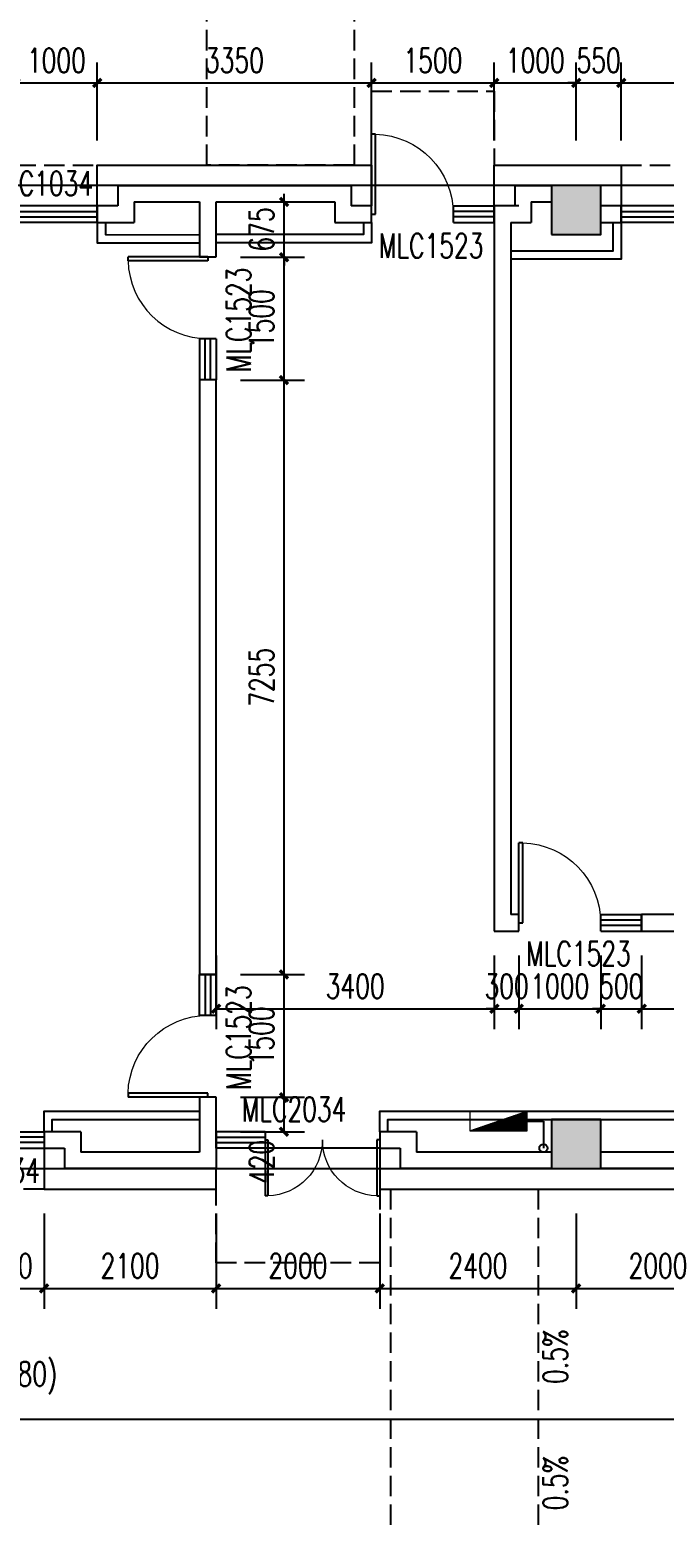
# Model space of a CAD drawing. Header units: inches. Extents: x -97096 to 280004, y -37912 to 97116.
# Drawn here: x -38175 to -30424, y 7696 to 25900 of the extents above; entities that cross this region are included whole.
import ezdxf

# ---------------------------------------------------------------- set-up
doc = ezdxf.new("R2010")
doc.units = ezdxf.units.IN
doc.header["$LTSCALE"] = 1000
doc.header["$MEASUREMENT"] = 0
doc.linetypes.add('DASH', pattern=[0.35, 0.25, -0.1])
for name, color, linetype in [('COLUMN', 2, 'Continuous'), ('DIM_SYMB', 3, 'Continuous'), ('PUB_DIM', 3, 'Continuous'), ('PUB_HATCH', 253, 'Continuous'), ('PUB_TEXT', 7, 'Continuous'), ('S-XP', 1, 'Continuous'), ('S-XP-LG', 32, 'Continuous'), ('SEE', 5, 'Continuous'), ('SLAB', 60, 'Continuous'), ('SURFACE', 6, 'Continuous'), ('SURFACE-INT', 62, 'Continuous'), ('WALL', 2, 'Continuous'), ('WINDOW', 4, 'Continuous'), ('WINDOW_TEXT', 7, 'Continuous')]:
    doc.layers.add(name, color=color, linetype=linetype)
doc.layers.add('S-XIAO', color=30, linetype='Continuous', lineweight=5)
doc.styles.add('_TCH_DIM', font='SIMPLEX', dxfattribs={"bigfont": 'GBCBIG'})
doc.styles.add('_TCH_DIM_T3', font='SIMPLEX', dxfattribs={"width": 0.705882, "bigfont": 'GBCBIG'})
doc.styles.add('_TCH_WINDOW', font='SIMPLEX', dxfattribs={"bigfont": 'GBCBIG'})
doc.dimstyles.new('_TCH_ARCH&&100', dxfattribs={"dimtxt": 297.5, "dimasz": 100, "dimexe": 250, "dimexo": 300, "dimgap": 126.25, "dimtad": 1, "dimdec": 0, "dimzin": 0, "dimdsep": 46, "dimtxsty": '_TCH_DIM_T3', "dimblk": 'ARCHTICK', "dimcen": 0.09, "dimclrt": 7, "dimazin": 2, "dimtfac": 1, "dimtdec": 0, "dimtix": 1, "dimtmove": 2, "dimatfit": 3, "dimfxl": 1, "dimtolj": 1, "dimtzin": 0, "dimarcsym": 0})

# ---------------------------------------------------------------- blocks, each defined once
blk = doc.blocks.new('xiao2')
at = {"layer": 'S-XIAO', "linetype": 'Continuous'}
h = blk.add_hatch(dxfattribs=at)
h.set_pattern_fill('ANSI31', color=256, scale=10, angle=152.1447, style=0)
h.set_pattern_definition([(44.999815, (55471.2533, 434076.4532), (-0.8838806224, 0.8838863305), [])])
h.paths.add_polyline_path([(-345224, 932668), (-344524, 932668), (-344524, 932908)])
blk.add_lwpolyline([(-345224, 932668), (-344524, 932668), (-344524, 932908), (-345224, 932908)], close=True, dxfattribs=at)
at = {"layer": 'S-XP'}
for p, q in [((-344524, 932788), (-344324, 932788)), ((-344324, 932788), (-344324, 932458, -1000))]:
    blk.add_line(p, q, dxfattribs=at)
at = {"layer": 'S-XP-LG'}
blk.add_circle((-344324, 932458, -1000), 50, dxfattribs=at)
blk = doc.blocks.new('_ArchTick')
at = {"color": 0, "linetype": 'ByBlock', "const_width": 0.4}
blk.add_lwpolyline([(-0.5, -0.5), (0.5, 0.5)], dxfattribs=at)
blk = doc.blocks.new('*D376')
at = {"layer": 'Defpoints', "color": 0, "transparency": 16777216}
for p in [(-31500, 11750), (-29500, 11750), (-29500, 10538)]:
    blk.add_point(p, dxfattribs=at)
at = {"layer": 'PUB_DIM', "color": 0, "lineweight": -2, "transparency": 16777216}
for p, q in [((-31500, 11450), (-31500, 10288)), ((-29500, 11450), (-29500, 10288)), ((-31500, 10538), (-29500, 10538))]:
    blk.add_line(p, q, dxfattribs=at)
at = {"layer": 'PUB_DIM', "color": 0, "lineweight": -2, "transparency": 16777216, "xscale": 100, "yscale": 100, "zscale": 100, "rotation": 180}
blk.add_blockref('_ArchTick', (-31500, 10538), dxfattribs=at)
at = {"layer": 'PUB_DIM', "color": 0, "lineweight": -2, "transparency": 16777216, "xscale": 100, "yscale": 100, "zscale": 100}
blk.add_blockref('_ArchTick', (-29500, 10538), dxfattribs=at)
at = {"layer": 'PUB_DIM', "color": 7, "transparency": 16777216, "insert": (-30500, 10813), "char_height": 297.5, "attachment_point": 5, "style": '_TCH_DIM_T3'}
blk.add_mtext('\\A1;2000', dxfattribs=at)
blk = doc.blocks.new('*D377')
at = {"layer": 'Defpoints', "color": 0, "transparency": 16777216}
for p in [(-33900, 11750), (-31500, 11750), (-31500, 10538)]:
    blk.add_point(p, dxfattribs=at)
at = {"layer": 'PUB_DIM', "color": 0, "lineweight": -2, "transparency": 16777216}
for p, q in [((-33900, 11450), (-33900, 10288)), ((-31500, 11450), (-31500, 10288)), ((-33900, 10538), (-31500, 10538))]:
    blk.add_line(p, q, dxfattribs=at)
at = {"layer": 'PUB_DIM', "color": 0, "lineweight": -2, "transparency": 16777216, "xscale": 100, "yscale": 100, "zscale": 100, "rotation": 180}
blk.add_blockref('_ArchTick', (-33900, 10538), dxfattribs=at)
at = {"layer": 'PUB_DIM', "color": 0, "lineweight": -2, "transparency": 16777216, "xscale": 100, "yscale": 100, "zscale": 100}
blk.add_blockref('_ArchTick', (-31500, 10538), dxfattribs=at)
at = {"layer": 'PUB_DIM', "color": 7, "transparency": 16777216, "insert": (-32700, 10813), "char_height": 297.5, "attachment_point": 5, "style": '_TCH_DIM_T3'}
blk.add_mtext('\\A1;2400', dxfattribs=at)
blk = doc.blocks.new('*D378')
at = {"layer": 'Defpoints', "color": 0, "transparency": 16777216}
for p in [(-35900, 11750), (-33900, 11750), (-33900, 10538)]:
    blk.add_point(p, dxfattribs=at)
at = {"layer": 'PUB_DIM', "color": 0, "lineweight": -2, "transparency": 16777216}
for p, q in [((-35900, 11450), (-35900, 10288)), ((-33900, 11450), (-33900, 10288)), ((-35900, 10538), (-33900, 10538))]:
    blk.add_line(p, q, dxfattribs=at)
at = {"layer": 'PUB_DIM', "color": 0, "lineweight": -2, "transparency": 16777216, "xscale": 100, "yscale": 100, "zscale": 100, "rotation": 180}
blk.add_blockref('_ArchTick', (-35900, 10538), dxfattribs=at)
at = {"layer": 'PUB_DIM', "color": 0, "lineweight": -2, "transparency": 16777216, "xscale": 100, "yscale": 100, "zscale": 100}
blk.add_blockref('_ArchTick', (-33900, 10538), dxfattribs=at)
at = {"layer": 'PUB_DIM', "color": 7, "transparency": 16777216, "insert": (-34900, 10813), "char_height": 297.5, "attachment_point": 5, "style": '_TCH_DIM_T3'}
blk.add_mtext('\\A1;2000', dxfattribs=at)
blk = doc.blocks.new('*D379')
at = {"layer": 'Defpoints', "color": 0, "transparency": 16777216}
for p in [(-38000, 11750), (-35900, 11750), (-35900, 10538)]:
    blk.add_point(p, dxfattribs=at)
at = {"layer": 'PUB_DIM', "color": 0, "lineweight": -2, "transparency": 16777216}
for p, q in [((-38000, 11450), (-38000, 10288)), ((-35900, 11450), (-35900, 10288)), ((-38000, 10538), (-35900, 10538))]:
    blk.add_line(p, q, dxfattribs=at)
at = {"layer": 'PUB_DIM', "color": 0, "lineweight": -2, "transparency": 16777216, "xscale": 100, "yscale": 100, "zscale": 100, "rotation": 180}
blk.add_blockref('_ArchTick', (-38000, 10538), dxfattribs=at)
at = {"layer": 'PUB_DIM', "color": 0, "lineweight": -2, "transparency": 16777216, "xscale": 100, "yscale": 100, "zscale": 100}
blk.add_blockref('_ArchTick', (-35900, 10538), dxfattribs=at)
at = {"layer": 'PUB_DIM', "color": 7, "transparency": 16777216, "insert": (-36950, 10813), "char_height": 297.5, "attachment_point": 5, "style": '_TCH_DIM_T3'}
blk.add_mtext('\\A1;2100', dxfattribs=at)
blk = doc.blocks.new('*D380')
at = {"layer": 'Defpoints', "color": 0, "transparency": 16777216}
for p in [(-39000, 11750), (-38000, 11750), (-38000, 10538)]:
    blk.add_point(p, dxfattribs=at)
at = {"layer": 'PUB_DIM', "color": 0, "lineweight": -2, "transparency": 16777216}
for p, q in [((-39000, 11450), (-39000, 10288)), ((-38000, 11450), (-38000, 10288)), ((-39000, 10538), (-38000, 10538))]:
    blk.add_line(p, q, dxfattribs=at)
at = {"layer": 'PUB_DIM', "color": 0, "lineweight": -2, "transparency": 16777216, "xscale": 100, "yscale": 100, "zscale": 100, "rotation": 180}
blk.add_blockref('_ArchTick', (-39000, 10538), dxfattribs=at)
at = {"layer": 'PUB_DIM', "color": 0, "lineweight": -2, "transparency": 16777216, "xscale": 100, "yscale": 100, "zscale": 100}
blk.add_blockref('_ArchTick', (-38000, 10538), dxfattribs=at)
at = {"layer": 'PUB_DIM', "color": 7, "transparency": 16777216, "insert": (-38500, 10813), "char_height": 297.5, "attachment_point": 5, "style": '_TCH_DIM_T3'}
blk.add_mtext('\\A1;1000', dxfattribs=at)
blk = doc.blocks.new('*D479')
at = {"layer": 'Defpoints', "color": 0, "transparency": 16777216}
for p in [(-37350, 25252), (-38350, 24250), (-37350, 24250)]:
    blk.add_point(p, dxfattribs=at)
at = {"layer": 'PUB_DIM', "color": 0, "lineweight": -2, "transparency": 16777216}
for p, q in [((-38350, 24550), (-38350, 25502)), ((-37350, 24550), (-37350, 25502)), ((-38350, 25252), (-37350, 25252))]:
    blk.add_line(p, q, dxfattribs=at)
at = {"layer": 'PUB_DIM', "color": 0, "lineweight": -2, "transparency": 16777216, "xscale": 100, "yscale": 100, "zscale": 100, "rotation": 180}
blk.add_blockref('_ArchTick', (-38350, 25252), dxfattribs=at)
at = {"layer": 'PUB_DIM', "color": 0, "lineweight": -2, "transparency": 16777216, "xscale": 100, "yscale": 100, "zscale": 100}
blk.add_blockref('_ArchTick', (-37350, 25252), dxfattribs=at)
at = {"layer": 'PUB_DIM', "color": 7, "transparency": 16777216, "insert": (-37850, 25527), "char_height": 297.5, "attachment_point": 5, "style": '_TCH_DIM_T3'}
blk.add_mtext('\\A1;1000', dxfattribs=at)
blk = doc.blocks.new('*D480')
at = {"layer": 'Defpoints', "color": 0, "transparency": 16777216}
for p in [(-34000, 25252), (-37350, 24250), (-34000, 24250)]:
    blk.add_point(p, dxfattribs=at)
at = {"layer": 'PUB_DIM', "color": 0, "lineweight": -2, "transparency": 16777216}
for p, q in [((-37350, 24550), (-37350, 25502)), ((-34000, 24550), (-34000, 25502)), ((-37350, 25252), (-34000, 25252))]:
    blk.add_line(p, q, dxfattribs=at)
at = {"layer": 'PUB_DIM', "color": 0, "lineweight": -2, "transparency": 16777216, "xscale": 100, "yscale": 100, "zscale": 100, "rotation": 180}
blk.add_blockref('_ArchTick', (-37350, 25252), dxfattribs=at)
at = {"layer": 'PUB_DIM', "color": 0, "lineweight": -2, "transparency": 16777216, "xscale": 100, "yscale": 100, "zscale": 100}
blk.add_blockref('_ArchTick', (-34000, 25252), dxfattribs=at)
at = {"layer": 'PUB_DIM', "color": 7, "transparency": 16777216, "insert": (-35675, 25527), "char_height": 297.5, "attachment_point": 5, "style": '_TCH_DIM_T3'}
blk.add_mtext('\\A1;3350', dxfattribs=at)
blk = doc.blocks.new('*D481')
at = {"layer": 'Defpoints', "color": 0, "transparency": 16777216}
for p in [(-32500, 25252), (-34000, 24250), (-32500, 24250)]:
    blk.add_point(p, dxfattribs=at)
at = {"layer": 'PUB_DIM', "color": 0, "lineweight": -2, "transparency": 16777216}
for p, q in [((-34000, 24550), (-34000, 25502)), ((-32500, 24550), (-32500, 25502)), ((-34000, 25252), (-32500, 25252))]:
    blk.add_line(p, q, dxfattribs=at)
at = {"layer": 'PUB_DIM', "color": 0, "lineweight": -2, "transparency": 16777216, "xscale": 100, "yscale": 100, "zscale": 100, "rotation": 180}
blk.add_blockref('_ArchTick', (-34000, 25252), dxfattribs=at)
at = {"layer": 'PUB_DIM', "color": 0, "lineweight": -2, "transparency": 16777216, "xscale": 100, "yscale": 100, "zscale": 100}
blk.add_blockref('_ArchTick', (-32500, 25252), dxfattribs=at)
at = {"layer": 'PUB_DIM', "color": 7, "transparency": 16777216, "insert": (-33250, 25527), "char_height": 297.5, "attachment_point": 5, "style": '_TCH_DIM_T3'}
blk.add_mtext('\\A1;1500', dxfattribs=at)
blk = doc.blocks.new('*D482')
at = {"layer": 'Defpoints', "color": 0, "transparency": 16777216}
for p in [(-31500, 25252), (-32500, 24250), (-31500, 24250)]:
    blk.add_point(p, dxfattribs=at)
at = {"layer": 'PUB_DIM', "color": 0, "lineweight": -2, "transparency": 16777216}
for p, q in [((-32500, 24550), (-32500, 25502)), ((-31500, 24550), (-31500, 25502)), ((-32500, 25252), (-31500, 25252))]:
    blk.add_line(p, q, dxfattribs=at)
at = {"layer": 'PUB_DIM', "color": 0, "lineweight": -2, "transparency": 16777216, "xscale": 100, "yscale": 100, "zscale": 100, "rotation": 180}
blk.add_blockref('_ArchTick', (-32500, 25252), dxfattribs=at)
at = {"layer": 'PUB_DIM', "color": 0, "lineweight": -2, "transparency": 16777216, "xscale": 100, "yscale": 100, "zscale": 100}
blk.add_blockref('_ArchTick', (-31500, 25252), dxfattribs=at)
at = {"layer": 'PUB_DIM', "color": 7, "transparency": 16777216, "insert": (-32000, 25527), "char_height": 297.5, "attachment_point": 5, "style": '_TCH_DIM_T3'}
blk.add_mtext('\\A1;1000', dxfattribs=at)
blk = doc.blocks.new('*D483')
at = {"layer": 'Defpoints', "color": 0, "transparency": 16777216}
for p in [(-30950, 25252), (-31500, 24250), (-30950, 24250)]:
    blk.add_point(p, dxfattribs=at)
at = {"layer": 'PUB_DIM', "color": 0, "lineweight": -2, "transparency": 16777216}
for p, q in [((-31500, 24550), (-31500, 25502)), ((-30950, 24550), (-30950, 25502)), ((-31500, 25252), (-31600, 25252)), ((-31500, 25252), (-30950, 25252)), ((-30950, 25252), (-30850, 25252))]:
    blk.add_line(p, q, dxfattribs=at)
at = {"layer": 'PUB_DIM', "color": 0, "lineweight": -2, "transparency": 16777216, "xscale": 100, "yscale": 100, "zscale": 100}
blk.add_blockref('_ArchTick', (-31500, 25252), dxfattribs=at)
at = {"layer": 'PUB_DIM', "color": 0, "lineweight": -2, "transparency": 16777216, "xscale": 100, "yscale": 100, "zscale": 100, "rotation": 180}
blk.add_blockref('_ArchTick', (-30950, 25252), dxfattribs=at)
at = {"layer": 'PUB_DIM', "color": 7, "transparency": 16777216, "insert": (-31225, 25527), "char_height": 297.5, "attachment_point": 5, "style": '_TCH_DIM_T3'}
blk.add_mtext('\\A1;550', dxfattribs=at)
blk = doc.blocks.new('*D484')
at = {"layer": 'Defpoints', "color": 0, "transparency": 16777216}
for p in [(-27950, 25252), (-30950, 24250), (-27950, 24250)]:
    blk.add_point(p, dxfattribs=at)
at = {"layer": 'PUB_DIM', "color": 0, "lineweight": -2, "transparency": 16777216}
for p, q in [((-30950, 24550), (-30950, 25502)), ((-27950, 24550), (-27950, 25502)), ((-30950, 25252), (-27950, 25252))]:
    blk.add_line(p, q, dxfattribs=at)
at = {"layer": 'PUB_DIM', "color": 0, "lineweight": -2, "transparency": 16777216, "xscale": 100, "yscale": 100, "zscale": 100, "rotation": 180}
blk.add_blockref('_ArchTick', (-30950, 25252), dxfattribs=at)
at = {"layer": 'PUB_DIM', "color": 0, "lineweight": -2, "transparency": 16777216, "xscale": 100, "yscale": 100, "zscale": 100}
blk.add_blockref('_ArchTick', (-27950, 25252), dxfattribs=at)
at = {"layer": 'PUB_DIM', "color": 7, "transparency": 16777216, "insert": (-29450, 25527), "char_height": 297.5, "attachment_point": 5, "style": '_TCH_DIM_T3'}
blk.add_mtext('\\A1;3000', dxfattribs=at)
blk = doc.blocks.new('*D490')
at = {"layer": 'Defpoints', "color": 0, "transparency": 16777216}
for p in [(-35900, 12870), (-35069, 12870), (-35900, 12450)]:
    blk.add_point(p, dxfattribs=at)
at = {"layer": 'PUB_DIM', "color": 0, "lineweight": -2, "transparency": 16777216}
for p, q in [((-35600, 12870), (-34819, 12870)), ((-35069, 12450), (-35069, 12870)), ((-35600, 12450), (-34819, 12450))]:
    blk.add_line(p, q, dxfattribs=at)
at = {"layer": 'PUB_DIM', "color": 0, "lineweight": -2, "transparency": 16777216, "xscale": 100, "yscale": 100, "zscale": 100}
for p, rotation in [((-35069, 12870), 90), ((-35069, 12450), 270)]:
    blk.add_blockref('_ArchTick', p, dxfattribs=dict(at, rotation=rotation))
at = {"layer": 'PUB_DIM', "color": 7, "transparency": 16777216, "insert": (-35344, 12080), "char_height": 297.5, "attachment_point": 5, "rotation": 90, "style": '_TCH_DIM_T3'}
blk.add_mtext('\\A1;420', dxfattribs=at)
blk = doc.blocks.new('*D491')
at = {"layer": 'Defpoints', "color": 0, "transparency": 16777216}
for p in [(-35900, 14370), (-35069, 14370), (-35900, 12870)]:
    blk.add_point(p, dxfattribs=at)
at = {"layer": 'PUB_DIM', "color": 0, "lineweight": -2, "transparency": 16777216}
for p, q in [((-35600, 14370), (-34819, 14370)), ((-35069, 12870), (-35069, 14370)), ((-35600, 12870), (-34819, 12870))]:
    blk.add_line(p, q, dxfattribs=at)
at = {"layer": 'PUB_DIM', "color": 0, "lineweight": -2, "transparency": 16777216, "xscale": 100, "yscale": 100, "zscale": 100}
for p, rotation in [((-35069, 14370), 90), ((-35069, 12870), 270)]:
    blk.add_blockref('_ArchTick', p, dxfattribs=dict(at, rotation=rotation))
at = {"layer": 'PUB_DIM', "color": 7, "transparency": 16777216, "insert": (-35344, 13620), "char_height": 297.5, "attachment_point": 5, "rotation": 90, "style": '_TCH_DIM_T3'}
blk.add_mtext('\\A1;1500', dxfattribs=at)
blk = doc.blocks.new('*D492')
at = {"layer": 'Defpoints', "color": 0, "transparency": 16777216}
for p in [(-35900, 21625), (-35069, 21625), (-35900, 14370)]:
    blk.add_point(p, dxfattribs=at)
at = {"layer": 'PUB_DIM', "color": 0, "lineweight": -2, "transparency": 16777216}
for p, q in [((-35600, 21625), (-34819, 21625)), ((-35069, 14370), (-35069, 21625)), ((-35600, 14370), (-34819, 14370))]:
    blk.add_line(p, q, dxfattribs=at)
at = {"layer": 'PUB_DIM', "color": 0, "lineweight": -2, "transparency": 16777216, "xscale": 100, "yscale": 100, "zscale": 100}
for p, rotation in [((-35069, 21625), 90), ((-35069, 14370), 270)]:
    blk.add_blockref('_ArchTick', p, dxfattribs=dict(at, rotation=rotation))
at = {"layer": 'PUB_DIM', "color": 7, "transparency": 16777216, "insert": (-35344, 17997), "char_height": 297.5, "attachment_point": 5, "rotation": 90, "style": '_TCH_DIM_T3'}
blk.add_mtext('\\A1;7255', dxfattribs=at)
blk = doc.blocks.new('*D493')
at = {"layer": 'Defpoints', "color": 0, "transparency": 16777216}
for p in [(-35900, 23125), (-35069, 23125), (-35900, 21625)]:
    blk.add_point(p, dxfattribs=at)
at = {"layer": 'PUB_DIM', "color": 0, "lineweight": -2, "transparency": 16777216}
for p, q in [((-35600, 23125), (-34819, 23125)), ((-35069, 21625), (-35069, 23125)), ((-35600, 21625), (-34819, 21625))]:
    blk.add_line(p, q, dxfattribs=at)
at = {"layer": 'PUB_DIM', "color": 0, "lineweight": -2, "transparency": 16777216, "xscale": 100, "yscale": 100, "zscale": 100}
for p, rotation in [((-35069, 23125), 90), ((-35069, 21625), 270)]:
    blk.add_blockref('_ArchTick', p, dxfattribs=dict(at, rotation=rotation))
at = {"layer": 'PUB_DIM', "color": 7, "transparency": 16777216, "insert": (-35344, 22375), "char_height": 297.5, "attachment_point": 5, "rotation": 90, "style": '_TCH_DIM_T3'}
blk.add_mtext('\\A1;1500', dxfattribs=at)
blk = doc.blocks.new('*D494')
at = {"layer": 'Defpoints', "color": 0, "transparency": 16777216}
for p in [(-35900, 23800), (-35069, 23800), (-35900, 23125)]:
    blk.add_point(p, dxfattribs=at)
at = {"layer": 'PUB_DIM', "color": 0, "lineweight": -2, "transparency": 16777216}
for p, q in [((-35069, 23800), (-35069, 23900)), ((-35600, 23800), (-34819, 23800)), ((-35069, 23125), (-35069, 23800)), ((-35600, 23125), (-34819, 23125)), ((-35069, 23125), (-35069, 23025))]:
    blk.add_line(p, q, dxfattribs=at)
at = {"layer": 'PUB_DIM', "color": 0, "lineweight": -2, "transparency": 16777216, "xscale": 100, "yscale": 100, "zscale": 100}
for p, rotation in [((-35069, 23800), 270), ((-35069, 23125), 90)]:
    blk.add_blockref('_ArchTick', p, dxfattribs=dict(at, rotation=rotation))
at = {"layer": 'PUB_DIM', "color": 7, "transparency": 16777216, "insert": (-35344, 23463), "char_height": 297.5, "attachment_point": 5, "rotation": 90, "style": '_TCH_DIM_T3'}
blk.add_mtext('\\A1;675', dxfattribs=at)
blk = doc.blocks.new('*D495')
at = {"layer": 'Defpoints', "color": 0, "transparency": 16777216}
for p in [(-35900, 14900), (-32500, 14900), (-32500, 13951)]:
    blk.add_point(p, dxfattribs=at)
at = {"layer": 'PUB_DIM', "color": 0, "lineweight": -2, "transparency": 16777216}
for p, q in [((-35900, 14600), (-35900, 13701)), ((-32500, 14600), (-32500, 13701)), ((-35900, 13951), (-32500, 13951))]:
    blk.add_line(p, q, dxfattribs=at)
at = {"layer": 'PUB_DIM', "color": 0, "lineweight": -2, "transparency": 16777216, "xscale": 100, "yscale": 100, "zscale": 100, "rotation": 180}
blk.add_blockref('_ArchTick', (-35900, 13951), dxfattribs=at)
at = {"layer": 'PUB_DIM', "color": 0, "lineweight": -2, "transparency": 16777216, "xscale": 100, "yscale": 100, "zscale": 100}
blk.add_blockref('_ArchTick', (-32500, 13951), dxfattribs=at)
at = {"layer": 'PUB_DIM', "color": 7, "transparency": 16777216, "insert": (-34200, 14226), "char_height": 297.5, "attachment_point": 5, "style": '_TCH_DIM_T3'}
blk.add_mtext('\\A1;3400', dxfattribs=at)
blk = doc.blocks.new('*D496')
at = {"layer": 'Defpoints', "color": 0, "transparency": 16777216}
for p in [(-32500, 14900), (-32200, 14900), (-32200, 13951)]:
    blk.add_point(p, dxfattribs=at)
at = {"layer": 'PUB_DIM', "color": 0, "lineweight": -2, "transparency": 16777216}
for p, q in [((-32500, 14600), (-32500, 13701)), ((-32200, 14600), (-32200, 13701)), ((-32500, 13951), (-32600, 13951)), ((-32500, 13951), (-32200, 13951)), ((-32200, 13951), (-32100, 13951))]:
    blk.add_line(p, q, dxfattribs=at)
at = {"layer": 'PUB_DIM', "color": 0, "lineweight": -2, "transparency": 16777216, "xscale": 100, "yscale": 100, "zscale": 100}
blk.add_blockref('_ArchTick', (-32500, 13951), dxfattribs=at)
at = {"layer": 'PUB_DIM', "color": 0, "lineweight": -2, "transparency": 16777216, "xscale": 100, "yscale": 100, "zscale": 100, "rotation": 180}
blk.add_blockref('_ArchTick', (-32200, 13951), dxfattribs=at)
at = {"layer": 'PUB_DIM', "color": 7, "transparency": 16777216, "insert": (-32350, 14226), "char_height": 297.5, "attachment_point": 5, "style": '_TCH_DIM_T3'}
blk.add_mtext('\\A1;300', dxfattribs=at)
blk = doc.blocks.new('*D497')
at = {"layer": 'Defpoints', "color": 0, "transparency": 16777216}
for p in [(-32200, 14900), (-31200, 14900), (-31200, 13951)]:
    blk.add_point(p, dxfattribs=at)
at = {"layer": 'PUB_DIM', "color": 0, "lineweight": -2, "transparency": 16777216}
for p, q in [((-32200, 14600), (-32200, 13701)), ((-31200, 14600), (-31200, 13701)), ((-32200, 13951), (-31200, 13951))]:
    blk.add_line(p, q, dxfattribs=at)
at = {"layer": 'PUB_DIM', "color": 0, "lineweight": -2, "transparency": 16777216, "xscale": 100, "yscale": 100, "zscale": 100, "rotation": 180}
blk.add_blockref('_ArchTick', (-32200, 13951), dxfattribs=at)
at = {"layer": 'PUB_DIM', "color": 0, "lineweight": -2, "transparency": 16777216, "xscale": 100, "yscale": 100, "zscale": 100}
blk.add_blockref('_ArchTick', (-31200, 13951), dxfattribs=at)
at = {"layer": 'PUB_DIM', "color": 7, "transparency": 16777216, "insert": (-31700, 14226), "char_height": 297.5, "attachment_point": 5, "style": '_TCH_DIM_T3'}
blk.add_mtext('\\A1;1000', dxfattribs=at)
blk = doc.blocks.new('*D498')
at = {"layer": 'Defpoints', "color": 0, "transparency": 16777216}
for p in [(-31200, 14900), (-30700, 14900), (-30700, 13951)]:
    blk.add_point(p, dxfattribs=at)
at = {"layer": 'PUB_DIM', "color": 0, "lineweight": -2, "transparency": 16777216}
for p, q in [((-31200, 14600), (-31200, 13701)), ((-30700, 14600), (-30700, 13701)), ((-31200, 13951), (-31300, 13951)), ((-31200, 13951), (-30700, 13951)), ((-30700, 13951), (-30600, 13951))]:
    blk.add_line(p, q, dxfattribs=at)
at = {"layer": 'PUB_DIM', "color": 0, "lineweight": -2, "transparency": 16777216, "xscale": 100, "yscale": 100, "zscale": 100}
blk.add_blockref('_ArchTick', (-31200, 13951), dxfattribs=at)
at = {"layer": 'PUB_DIM', "color": 0, "lineweight": -2, "transparency": 16777216, "xscale": 100, "yscale": 100, "zscale": 100, "rotation": 180}
blk.add_blockref('_ArchTick', (-30700, 13951), dxfattribs=at)
at = {"layer": 'PUB_DIM', "color": 7, "transparency": 16777216, "insert": (-30950, 14226), "char_height": 297.5, "attachment_point": 5, "style": '_TCH_DIM_T3'}
blk.add_mtext('\\A1;500', dxfattribs=at)
blk = doc.blocks.new('*D499')
at = {"layer": 'Defpoints', "color": 0, "transparency": 16777216}
for p in [(-30700, 14900), (-22600, 14900), (-22600, 13951)]:
    blk.add_point(p, dxfattribs=at)
at = {"layer": 'PUB_DIM', "color": 0, "lineweight": -2, "transparency": 16777216}
for p, q in [((-30700, 14600), (-30700, 13701)), ((-22600, 14600), (-22600, 13701)), ((-30700, 13951), (-22600, 13951))]:
    blk.add_line(p, q, dxfattribs=at)
at = {"layer": 'PUB_DIM', "color": 0, "lineweight": -2, "transparency": 16777216, "xscale": 100, "yscale": 100, "zscale": 100, "rotation": 180}
blk.add_blockref('_ArchTick', (-30700, 13951), dxfattribs=at)
at = {"layer": 'PUB_DIM', "color": 0, "lineweight": -2, "transparency": 16777216, "xscale": 100, "yscale": 100, "zscale": 100}
blk.add_blockref('_ArchTick', (-22600, 13951), dxfattribs=at)
at = {"layer": 'PUB_DIM', "color": 7, "transparency": 16777216, "insert": (-26650, 14226), "char_height": 297.5, "attachment_point": 5, "style": '_TCH_DIM_T3'}
blk.add_mtext('\\A1;8100', dxfattribs=at)
blk = doc.blocks.new('$TCHSYS$WIN2D')
for p, q in [((-0.5, 0.5), (0.5, 0.5)), ((-0.5, 0.5), (-0.5, -0.5)), ((0.5, 0.5), (0.5, -0.5)), ((0.5, 0.1667), (-0.5, 0.1667)), ((0.5, -0.1667), (-0.5, -0.1667)), ((-0.5, -0.5), (0.5, -0.5))]:
    blk.add_line(p, q)
blk = doc.blocks.new('$DorLib2D$00000001')
for p, q in [((0.45, 0.975), (0.5, 0.975)), ((0.45, 0), (0.45, 0.975)), ((0.5, 0), (0.5, 0.975)), ((0.5, 0), (0.45, 0))]:
    blk.add_line(p, q)
at = {"lineweight": 13}
blk.add_arc((0.475, 0), 0.975, 91.4693, 180, dxfattribs=at)
blk = doc.blocks.new('_FZH')
blk.add_lwpolyline([(-0.5, -0.5), (0.5, -0.5), (0.5, 0.5), (-0.5, 0.5)], close=True)
at = {"layer": 'PUB_HATCH'}
blk.add_solid([(-0.5, -0.5), (0.5, -0.5), (-0.5, 0.5), (0.5, 0.5)], dxfattribs=at)
blk = doc.blocks.new('$DorLib2D$00000002')
for p, q in [((-0.5, 0), (-0.5, 0.4875)), ((-0.475, 0.4875), (-0.5, 0.4875)), ((-0.475, 0), (-0.475, 0.4875)), ((0.475, 0), (0.475, 0.4875)), ((0.475, 0.4875), (0.5, 0.4875)), ((0.5, 0), (0.5, 0.4875)), ((-0.5, 0), (-0.475, 0)), ((0.5, 0), (0.475, 0))]:
    blk.add_line(p, q)
at = {"lineweight": 13}
for centre, start, end in [((-0.4875, 0), 0, 88.53072), ((0.4875, 0), 91.46928, 180)]:
    blk.add_arc(centre, 0.4875, start, end, dxfattribs=at)

msp = doc.modelspace()

# ---------------------------------------------------------------- linework, layer by layer
at = {"layer": 'DIM_SYMB'}
msp.add_line((-40500, 8939.9), (-16750, 8939.9), dxfattribs=at)
for points in [[(-34904.3, 25457.7, 0, 0, 0), (-34904.3, 26700, 80, 0, 0), (-34904.3, 27000, 0, 0, 0)], [(-31500, 10482.3, 0, 0, 0), (-31500, 9240, 80, 0, 0), (-31500, 8940, 0, 0, 0)], [(-31500, 7397.7, 0, 0, 0), (-31500, 8640, 80, 0, 0), (-31500, 8940, 0, 0, 0)]]:
    msp.add_lwpolyline(points, format="xyseb", dxfattribs=at)
at = {"layer": 'SEE', "linetype": 'DASH'}
for p, q in [((-38350, 24250), (-37350, 24250)), ((-30950, 24250), (-27950, 24250)), ((-38000, 11750), (-39000, 11750))]:
    msp.add_line(p, q, dxfattribs=at)
for points in [[(-36013.8, 29749.9), (-34213.8, 29749.9), (-34213.8, 24249.9), (-36013.8, 24249.9)], [(-33763.6, 11750), (-31963.6, 11750), (-31963.6, 6250), (-33763.6, 6250)]]:
    msp.add_lwpolyline(points, close=True, dxfattribs=at)
for points in [[(-34000, 24250), (-34000, 25150), (-32500, 25150), (-32500, 24250)], [(-33900, 11750), (-33900, 10850), (-35900, 10850), (-35900, 11750)]]:
    msp.add_lwpolyline(points, dxfattribs=at)
at = {"layer": 'SLAB'}
msp.add_lwpolyline([(-16750, 30000), (-16750, 24000), (-47200, 24000), (-47200, 12000), (-16750, 12000.1), (-16750, 6000), (-41200, 6000), (-41200, -5856.5), (-40402.5, -9843.9), (-21183.1, -6000), (-9380, -6000), (-9380, 40), (-7030.7, 40), (-6722.7, -1500), (6722.7, -1500)], dxfattribs=at)
at = {"layer": 'SURFACE'}
for points in [[(-37350, 23750), (-37350, 24250), (-34000, 24250), (-34000, 23750)], [(-32500, 23750), (-32500, 24250), (-30950, 24250), (-30950, 23550)], [(-38000, 12250), (-38000, 11750), (-35900, 11750), (-35900, 12000)], [(-33900, 12250), (-33900, 11750), (-29500, 11750), (-29500, 12250)]]:
    msp.add_lwpolyline(points, dxfattribs=at)
at = {"layer": 'SURFACE-INT'}
for points in [[(-37350, 23550.1), (-37350, 23300), (-36100, 23299.9)], [(-37250, 23550.1), (-37250, 23400), (-36100, 23399.9)], [(-34000, 23550), (-34000, 23300), (-35900, 23300)], [(-34100, 23550), (-34100, 23400), (-35900, 23400)], [(-30950, 23550), (-30950, 23100), (-32300, 23100)], [(-31050, 23550), (-31050, 23200), (-32300, 23200)], [(-38000, 12450), (-38000, 12700), (-36100, 12700)], [(-37900, 12450), (-37900, 12600), (-36100, 12600)], [(-33900, 12449.9), (-33900, 12699.9), (-29500, 12699.9), (-29500, 12450)], [(-33800, 12449.9), (-33800, 12599.9), (-29600, 12599.9), (-29600, 12450)]]:
    msp.add_lwpolyline(points, dxfattribs=at)
at = {"layer": 'WALL'}
for p, q in [((-37100, 24000), (-37100, 23750)), ((-37100, 24000), (-36000, 24000)), ((-36000, 24000), (-34250, 24000)), ((-34250, 24000), (-34250, 23750)), ((-32250, 24000), (-32250, 23750)), ((-32250, 24000), (-31800, 24000)), ((-37100, 23750), (-37350, 23750)), ((-37350, 23750), (-37350, 23550)), ((-36900, 23800), (-36900, 23550)), ((-36900, 23800), (-36100, 23800)), ((-36100, 23800), (-36100, 23130)), ((-35900, 23130), (-35900, 23800)), ((-35900, 23800), (-34450, 23800)), ((-34450, 23800), (-34450, 23550)), ((-34000, 23750), (-34250, 23750)), ((-34000, 23550), (-34000, 23750)), ((-32200, 23750), (-32500, 23750)), ((-32500, 23750), (-32500, 23550)), ((-32200, 23750), (-32250, 23750)), ((-32050, 23800), (-32050, 23550)), ((-32050, 23800), (-31800, 23800)), ((-30950, 23750), (-31200, 23750)), ((-30950, 23550), (-30950, 23750)), ((-37350, 23550), (-36900, 23550)), ((-34450, 23550), (-34000, 23550)), ((-32500, 23550), (-32500, 14900)), ((-32300, 23550), (-32300, 15100)), ((-32300, 23550), (-32050, 23550)), ((-31200, 23550), (-30950, 23550)), ((-36100, 23130), (-35900, 23130)), ((-36100, 21630), (-36100, 14370)), ((-35900, 21630), (-36100, 21630)), ((-35900, 14370), (-35900, 21630)), ((-32200, 15100), (-32300, 15100)), ((-32200, 14900), (-32200, 15100)), ((-22600, 15100), (-30700, 15100)), ((-30700, 15100), (-30700, 14900)), ((-32500, 14900), (-32200, 14900)), ((-30700, 14900), (-22600, 14900)), ((-36100, 14370), (-35900, 14370)), ((-35900, 12870), (-36100, 12870)), ((-36100, 12870), (-36100, 12250)), ((-35900, 12450), (-35900, 12870)), ((-37550, 12450), (-38000, 12450)), ((-38000, 12450), (-38000, 12250)), ((-37550, 12450), (-37550, 12200)), ((-35900, 12250), (-35900, 12450)), ((-35900, 12450), (-35900, 12450)), ((-33450, 12450), (-33900, 12450)), ((-33900, 12450), (-33900, 12250)), ((-33450, 12450), (-33450, 12200)), ((-38000, 12250), (-37750, 12250)), ((-37750, 12250), (-37750, 12000)), ((-36100, 12200), (-37550, 12200)), ((-36100, 12250), (-36100, 12200)), ((-35900, 12250), (-35900, 12250)), ((-35900, 12250), (-35900, 12000)), ((-33900, 12250), (-33650, 12250)), ((-33650, 12250), (-33650, 12000)), ((-31800, 12200), (-33450, 12200)), ((-29950, 12200), (-31200, 12200)), ((-35900, 12000), (-37750, 12000)), ((-31800, 12000), (-33650, 12000)), ((-29750, 12000), (-31200, 12000))]:
    msp.add_line(p, q, dxfattribs=at)
at = {"layer": 'WINDOW'}
msp.add_line((-33900, 12250), (-35300, 12250), dxfattribs=at)

# ---------------------------------------------------------------- block references
at = {"rotation": 0.0001850067465493368}
msp.add_blockref('xiao2', (312427.1, -920207.2), dxfattribs=at)
at = {"layer": 'COLUMN', "xscale": 600, "yscale": 600, "zscale": 600}
for p in [(-31500, 23700), (-31500, 12300)]:
    msp.add_blockref('_FZH', p, dxfattribs=at)
at = {"layer": 'WINDOW'}
for name, p, xscale, yscale, zscale in [('$DorLib2D$00000001', (-33500, 23650), -1000, 1000, -1000), ('$TCHSYS$WIN2D', (-32750, 23650), 500, -200, 500)]:
    msp.add_blockref(name, p, dxfattribs=dict(at, xscale=xscale, yscale=yscale, zscale=zscale))
ref = msp.add_blockref('$TCHSYS$WIN2D', (-37850, 23650), dxfattribs=dict(at, xscale=-1000, yscale=-200, zscale=-1000))
ref.add_attrib('A', 'C1034', (-38310, 23876.2), dxfattribs={"layer": 'WINDOW_TEXT', "height": 297.5, "style": '_TCH_WINDOW', "width": 0.705882})
ref = msp.add_blockref('$TCHSYS$WIN2D', (-29450, 23650), dxfattribs=dict(at, xscale=-3000, yscale=-200, zscale=-3000))
ref.add_attrib('A', 'C3034', (-29930, 23876.2), dxfattribs={"layer": 'WINDOW_TEXT', "height": 297.5, "style": '_TCH_WINDOW', "width": 0.705882})
for name, p, xscale, yscale, zscale, rotation in [('$DorLib2D$00000001', (-36000, 22630), -1000, -1000, -1000, 270), ('$TCHSYS$WIN2D', (-36000, 21880), 500, 200, 500, 270), ('$DorLib2D$00000001', (-31700, 15000), 1000, -1000, 1000, 179.9999999999999), ('$TCHSYS$WIN2D', (-30950, 15000), -500, 200, -500, 179.9999999999999), ('$TCHSYS$WIN2D', (-36000, 14120), -500, 200, -500, 270), ('$DorLib2D$00000001', (-36000, 13370), 1000, -1000, 1000, 270), ('$TCHSYS$WIN2D', (-35600, 12350), 600, -200, 600, 180), ('$DorLib2D$00000002', (-34600, 12350), -1400, 1400, -1400, 180)]:
    msp.add_blockref(name, p, dxfattribs=dict(at, xscale=xscale, yscale=yscale, zscale=zscale, rotation=rotation))
ref = msp.add_blockref('$TCHSYS$WIN2D', (-38500, 12350), dxfattribs=dict(at, xscale=-1000, yscale=-200, zscale=-1000, rotation=180))
ref.add_attrib('A', 'C1034', (-38960, 11826.2), dxfattribs={"layer": 'WINDOW_TEXT', "height": 297.5, "style": '_TCH_WINDOW', "width": 0.705882})

# ---------------------------------------------------------------- texts
at = {"layer": 'PUB_TEXT', "style": '_TCH_DIM', "width": 0.705882}
for p in [(-31605, 9371.2), (-31605, 7828.9)]:
    msp.add_text('0.5%', height=297.5, rotation=90, dxfattribs=at).set_placement(p)
msp.add_text('(+6.680)', height=297.5, dxfattribs=at).set_placement((-39135, 9344.9))
at = {"layer": 'WINDOW_TEXT', "style": '_TCH_WINDOW', "width": 0.705882}
for s, p in [('MLC1523', (-33910, 23116.3)), ('MLC2034', (-35585, 12576.2))]:
    msp.add_text(s, height=297.5, dxfattribs=at).set_placement(p)
for rotation, p in [(90, (-35476.2, 21720)), (360, (-32110, 14476.2)), (90, (-35476.2, 12960))]:
    msp.add_text('MLC1523', height=297.5, rotation=rotation, dxfattribs=at).set_placement(p)

# ---------------------------------------------------------------- dimensions: what is measured, and where the dimension line sits
at = {"layer": 'PUB_DIM'}
for p1, p2, distance, picture, middle in [((-38350, 24250), (-37350, 24250), 1002, '*D479', (-37850, 25527)), ((-37350, 24250), (-34000, 24250), 1002, '*D480', (-35675, 25527)), ((-34000, 24250), (-32500, 24250), 1002, '*D481', (-33250, 25527)), ((-32500, 24250), (-31500, 24250), 1002, '*D482', (-32000, 25527)), ((-31500, 24250), (-30950, 24250), 1002, '*D483', (-31225, 25527)), ((-30950, 24250), (-27950, 24250), 1002, '*D484', (-29450, 25527)), ((-35900, 23125), (-35900, 23800.1), -831.4, '*D494', (-35343.6, 23462.5)), ((-35900, 21625), (-35900, 23125), -831.4, '*D493', (-35343.6, 22375)), ((-35900, 14370), (-35900, 21625), -831.4, '*D492', (-35343.6, 17997.5)), ((-35900, 14900), (-32500, 14900), -949.3, '*D495', (-34200, 14225.7)), ((-32500, 14900), (-32200, 14900), -949.3, '*D496', (-32350, 14225.7)), ((-32200, 14900), (-31200, 14900), -949.3, '*D497', (-31700, 14225.7)), ((-31200, 14900), (-30700, 14900), -949.3, '*D498', (-30950, 14225.7)), ((-30700, 14900), (-22600, 14900), -949.3, '*D499', (-26650, 14225.7)), ((-35900, 12870), (-35900, 14370), -831.4, '*D491', (-35343.6, 13620)), ((-39000, 11749.9), (-38000, 11749.9), -1212.2, '*D380', (-38500, 10812.8)), ((-38000, 11749.9), (-35900, 11749.9), -1212.2, '*D379', (-36950, 10812.8)), ((-35900, 11749.9), (-33900, 11749.9), -1212.2, '*D378', (-34900, 10812.8)), ((-33900, 11749.9), (-31500, 11749.9), -1212.2, '*D377', (-32700, 10812.8)), ((-31500, 11749.9), (-29500, 11749.9), -1212.2, '*D376', (-30500, 10812.8))]:
    dim = msp.add_aligned_dim(p1=p1, p2=p2, distance=distance, dimstyle='_TCH_ARCH&&100', dxfattribs=at)
    dim.commit()
    dim.dimension.update_dxf_attribs({"geometry": picture, "text_midpoint": middle})
dim = msp.add_linear_dim(base=(-35068.6, 12870), p1=(-35900, 12450), p2=(-35900, 12870), angle=90, dimstyle='_TCH_ARCH&&100', dxfattribs=at)
dim.commit()
dim.dimension.update_dxf_attribs({"geometry": '*D490', "text_midpoint": (-35343.6, 12080), "dimtype": 129})

doc.saveas('drawing.dxf')
